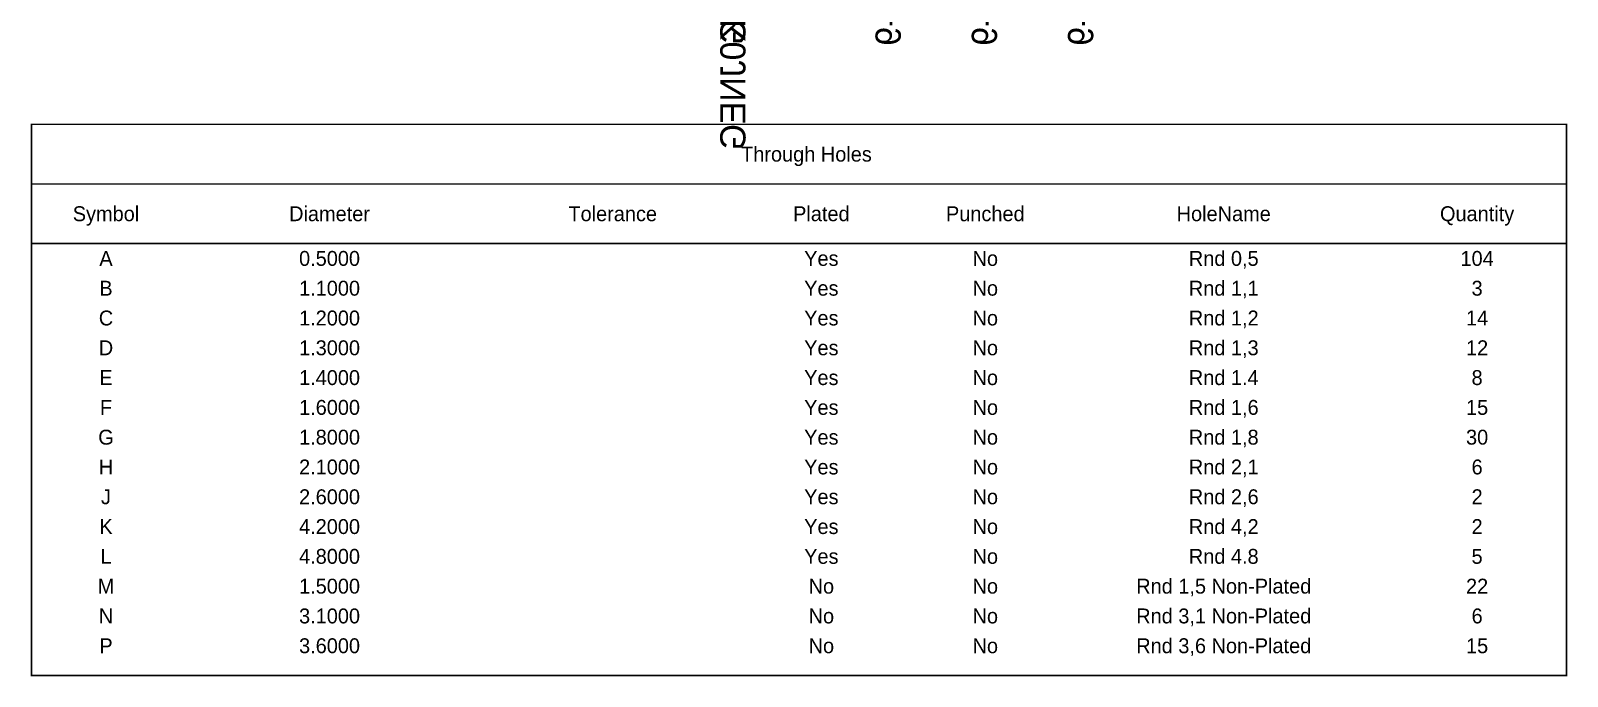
# Model space of a CAD drawing. Extents: x -19 to 284, y -54 to 100.
# Drawn here: x 0.2 to 123.9, y -54.5 to -2.5 of the extents above; entities that cross this region are included whole.
import ezdxf
from ezdxf.enums import TextEntityAlignment as Align

# ---------------------------------------------------------------- set-up
doc = ezdxf.new("R2010")
doc.units = 0
doc.header["$MEASUREMENT"] = 0
doc.layers.add('ASSEMBLY_PART_NUMBERS_BTM', color=191, linetype='CONTINUOUS')
doc.layers.add('DRILL_DRAWING', color=21, linetype='CONTINUOUS')
doc.styles.add('VERIBEST_GERBER_0', font='txt')

msp = doc.modelspace()

# ---------------------------------------------------------------- linework, layer by layer
at = {"layer": 'DRILL_DRAWING', "const_width": 0.12}
msp.add_lwpolyline([(0.25, -54.4), (0.25, -10), (123.85, -10), (123.85, -54.4)], close=True, dxfattribs=at)
for points in [[(0.25, -14.8), (123.85, -14.8)], [(0.25, -19.6), (123.85, -19.6)]]:
    msp.add_lwpolyline(points, dxfattribs=at)

# ---------------------------------------------------------------- texts
at = {"layer": 'ASSEMBLY_PART_NUMBERS_BTM', "style": 'VERIBEST_GERBER_0', "text_generation_flag": 2}
for s, p in [('CRCW251275K0JNEG', (55.71, 24.5)), ('CRCW251275K0JNEG', (55.71, 16)), ('2-1879022-9', (68.21, 11.75)), ('2-1879022-9', (75.96, 11.75)), ('2-1879022-9', (83.71, 11.75))]:
    msp.add_text(s, height=2.032, rotation=90, dxfattribs=at).set_placement(p, align=Align.TOP_LEFT)
at = {"layer": 'DRILL_DRAWING', "style": 'VERIBEST_GERBER_0'}
for s, p in [('Through Holes', (62.65, -12.4)), ('Symbol', (6.25, -17.2)), ('Diameter', (24.25, -17.2)), ('Tolerance', (47.05, -17.2)), ('Plated', (63.85, -17.2)), ('Punched', (77.05, -17.2)), ('HoleName', (96.25, -17.2)), ('Quantity', (116.65, -17.2)), ('A', (6.25, -20.8)), ('0.5000', (24.25, -20.8)), ('Yes', (63.85, -20.8)), ('No', (77.05, -20.8)), ('Rnd 0,5', (96.25, -20.8)), ('104', (116.65, -20.8)), ('B', (6.25, -23.2)), ('1.1000', (24.25, -23.2)), ('Yes', (63.85, -23.2)), ('No', (77.05, -23.2)), ('Rnd 1,1', (96.25, -23.2)), ('3', (116.65, -23.2)), ('C', (6.25, -25.6)), ('1.2000', (24.25, -25.6)), ('Yes', (63.85, -25.6)), ('No', (77.05, -25.6)), ('Rnd 1,2', (96.25, -25.6)), ('14', (116.65, -25.6)), ('D', (6.25, -28)), ('1.3000', (24.25, -28)), ('Yes', (63.85, -28)), ('No', (77.05, -28)), ('Rnd 1,3', (96.25, -28)), ('12', (116.65, -28)), ('E', (6.25, -30.4)), ('1.4000', (24.25, -30.4)), ('Yes', (63.85, -30.4)), ('No', (77.05, -30.4)), ('Rnd 1.4', (96.25, -30.4)), ('8', (116.65, -30.4)), ('Rnd 1,6', (96.25, -32.8)), ('F', (6.25, -32.8)), ('1.6000', (24.25, -32.8)), ('Yes', (63.85, -32.8)), ('No', (77.05, -32.8)), ('15', (116.65, -32.8)), ('G', (6.25, -35.2)), ('1.8000', (24.25, -35.2)), ('Yes', (63.85, -35.2)), ('No', (77.05, -35.2)), ('Rnd 1,8', (96.25, -35.2)), ('30', (116.65, -35.2)), ('H', (6.25, -37.6)), ('2.1000', (24.25, -37.6)), ('Yes', (63.85, -37.6)), ('No', (77.05, -37.6)), ('Rnd 2,1', (96.25, -37.6)), ('6', (116.65, -37.6)), ('J', (6.25, -40)), ('2.6000', (24.25, -40)), ('Yes', (63.85, -40)), ('No', (77.05, -40)), ('Rnd 2,6', (96.25, -40)), ('2', (116.65, -40)), ('K', (6.25, -42.4)), ('4.2000', (24.25, -42.4)), ('Yes', (63.85, -42.4)), ('No', (77.05, -42.4)), ('Rnd 4,2', (96.25, -42.4)), ('2', (116.65, -42.4)), ('L', (6.25, -44.8)), ('4.8000', (24.25, -44.8)), ('Yes', (63.85, -44.8)), ('No', (77.05, -44.8)), ('Rnd 4.8', (96.25, -44.8)), ('5', (116.65, -44.8)), ('M', (6.25, -47.2)), ('1.5000', (24.25, -47.2)), ('No', (63.85, -47.2)), ('No', (77.05, -47.2)), ('Rnd 1,5 Non-Plated', (96.25, -47.2)), ('22', (116.65, -47.2)), ('N', (6.25, -49.6)), ('3.1000', (24.25, -49.6)), ('No', (63.85, -49.6)), ('No', (77.05, -49.6)), ('Rnd 3,1 Non-Plated', (96.25, -49.6)), ('6', (116.65, -49.6)), ('P', (6.25, -52)), ('3.6000', (24.25, -52)), ('No', (63.85, -52)), ('No', (77.05, -52)), ('Rnd 3,6 Non-Plated', (96.25, -52)), ('15', (116.65, -52))]:
    msp.add_text(s, height=1.2, dxfattribs=at).set_placement(p, align=Align.MIDDLE_CENTER)

doc.saveas('drawing.dxf')
